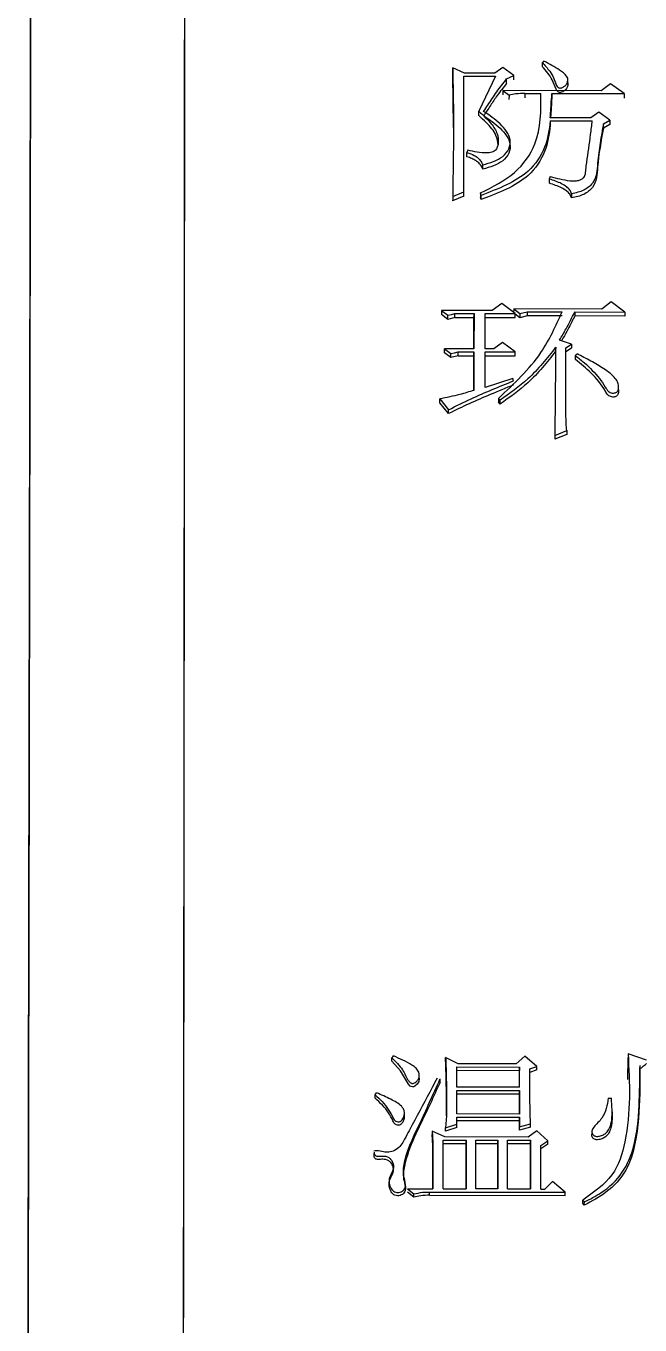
# Model space of a CAD drawing. Header units: millimetres. Extents: x 2104 to 4053, y 855 to 2233.
# Drawn here: x 2506.54 to 2514.91, y 2061.12 to 2078.85 of the extents above; entities that cross this region are included whole.
import ezdxf

# ---------------------------------------------------------------- set-up
doc = ezdxf.new("R2010")
doc.units = ezdxf.units.MM

msp = doc.modelspace()

# ---------------------------------------------------------------- linework, layer by layer
at = {"color": 7, "linetype": 'Continuous', "lineweight": 25}
for p, q in [((2513.581, 2078.349), (2513.603, 2078.365)), ((2512.521, 2078.202), (2512.359, 2078.273)), ((2512.509, 2076.584), (2512.51, 2078.163)), ((2512.51, 2078.163), (2512.943, 2078.162)), ((2512.932, 2078.201), (2512.521, 2078.202)), ((2512.943, 2078.162), (2512.715, 2077.682)), ((2513.04, 2078.28), (2512.932, 2078.201)), ((2513.192, 2078.17), (2513.04, 2078.28)), ((2513.094, 2078.123), (2513.192, 2078.17)), ((2513.094, 2078.063), (2513.094, 2078.123)), ((2513.04, 2077.965), (2513.127, 2077.902)), ((2514.381, 2077.963), (2513.04, 2077.965)), ((2513.928, 2078.047), (2513.929, 2078.107)), ((2514.511, 2078.057), (2514.381, 2077.963)), ((2514.695, 2077.923), (2514.511, 2078.057)), ((2513.127, 2077.902), (2513.126, 2077.843)), ((2513.343, 2077.925), (2513.559, 2077.925)), ((2513.343, 2077.925), (2513.343, 2077.866)), ((2513.711, 2077.924), (2513.71, 2077.865)), ((2513.711, 2077.924), (2514.695, 2077.923)), ((2512.715, 2077.623), (2512.715, 2077.682)), ((2514.241, 2077.592), (2513.689, 2077.593)), ((2514.349, 2077.671), (2514.241, 2077.592)), ((2514.5, 2077.56), (2514.349, 2077.671)), ((2513.689, 2077.553), (2514.262, 2077.552)), ((2513.689, 2077.553), (2513.689, 2077.494)), ((2514.413, 2077.453), (2514.414, 2077.512)), ((2514.5, 2077.501), (2514.413, 2077.453)), ((2514.414, 2077.512), (2514.5, 2077.56)), ((2513.142, 2077.2), (2513.142, 2077.259)), ((2512.564, 2077.15), (2512.553, 2077.119)), ((2512.553, 2077.06), (2512.553, 2077.119)), ((2512.769, 2076.893), (2512.769, 2076.951)), ((2512.509, 2076.526), (2512.357, 2076.462)), ((2512.358, 2076.52), (2512.509, 2076.584)), ((2512.747, 2076.478), (2512.747, 2076.535)), ((2512.747, 2076.478), (2512.736, 2076.51)), ((2512.205, 2074.964), (2512.292, 2074.898)), ((2512.897, 2074.962), (2512.205, 2074.964)), ((2512.389, 2074.922), (2512.649, 2074.922)), ((2512.389, 2074.867), (2512.389, 2074.922)), ((2512.649, 2074.922), (2512.648, 2074.44)), ((2512.8, 2074.922), (2513.211, 2074.921)), ((2512.8, 2074.439), (2512.8, 2074.922)), ((2513.027, 2075.06), (2512.897, 2074.962)), ((2513.211, 2074.921), (2513.027, 2075.06)), ((2513.19, 2074.986), (2513.189, 2074.937)), ((2513.19, 2074.986), (2513.276, 2074.921)), ((2514.39, 2074.984), (2513.19, 2074.986)), ((2513.276, 2074.921), (2513.373, 2074.945)), ((2513.276, 2074.921), (2513.276, 2074.865)), ((2513.373, 2074.945), (2513.849, 2074.944)), ((2514.022, 2074.944), (2514.704, 2074.943)), ((2514.52, 2075.081), (2514.39, 2074.984)), ((2514.704, 2074.943), (2514.52, 2075.081)), ((2512.291, 2074.843), (2512.205, 2074.908)), ((2512.291, 2074.843), (2512.292, 2074.898)), ((2512.389, 2074.867), (2512.291, 2074.843)), ((2512.389, 2074.867), (2512.648, 2074.867)), ((2512.648, 2074.44), (2512.648, 2074.867)), ((2512.8, 2074.866), (2513.211, 2074.866)), ((2513.276, 2074.865), (2513.211, 2074.914)), ((2513.373, 2074.89), (2513.276, 2074.865)), ((2513.849, 2074.889), (2513.373, 2074.89)), ((2514.704, 2074.887), (2514.022, 2074.889)), ((2512.248, 2074.44), (2512.335, 2074.375)), ((2512.648, 2074.44), (2512.248, 2074.44)), ((2512.248, 2074.386), (2512.248, 2074.44)), ((2512.334, 2074.32), (2512.248, 2074.386)), ((2512.432, 2074.399), (2512.648, 2074.399)), ((2512.432, 2074.344), (2512.432, 2074.399)), ((2512.648, 2074.399), (2512.648, 2073.873)), ((2512.799, 2073.914), (2512.8, 2074.399)), ((2512.919, 2074.439), (2512.8, 2074.439)), ((2512.8, 2074.399), (2513.211, 2074.398)), ((2513.038, 2074.529), (2512.919, 2074.439)), ((2513.211, 2074.398), (2513.038, 2074.529)), ((2513.979, 2074.503), (2513.817, 2074.56)), ((2513.903, 2074.454), (2513.979, 2074.503)), ((2513.903, 2073.598), (2513.903, 2074.454)), ((2513.979, 2074.448), (2513.903, 2074.399)), ((2512.334, 2074.32), (2512.335, 2074.375)), ((2512.432, 2074.344), (2512.334, 2074.32)), ((2512.432, 2074.344), (2512.648, 2074.344)), ((2512.648, 2073.873), (2512.648, 2074.344)), ((2512.799, 2074.344), (2513.211, 2074.343)), ((2514.033, 2074.293), (2514.033, 2074.347)), ((2513.178, 2074.036), (2512.799, 2073.914)), ((2513.189, 2074.004), (2513.178, 2074.036)), ((2514.592, 2074.007), (2514.592, 2074.013)), ((2512.182, 2073.704), (2512.183, 2073.758)), ((2512.301, 2073.556), (2512.182, 2073.704)), ((2512.183, 2073.758), (2512.302, 2073.609)), ((2512.983, 2073.765), (2512.983, 2073.711)), ((2513.004, 2073.686), (2512.983, 2073.711)), ((2513.004, 2073.686), (2513.005, 2073.74)), ((2512.301, 2073.556), (2512.302, 2073.609)), ((2513.751, 2073.259), (2513.913, 2073.325)), ((2513.913, 2073.325), (2513.913, 2073.272)), ((2513.913, 2073.272), (2513.751, 2073.206)), ((2514.999, 2064.732), (2514.751, 2064.819)), ((2511.527, 2064.718), (2511.527, 2064.765)), ((2512.435, 2064.685), (2512.262, 2064.772)), ((2512.414, 2064.642), (2513.268, 2064.64)), ((2512.414, 2064.364), (2512.414, 2064.642)), ((2513.225, 2064.684), (2512.435, 2064.685)), ((2513.344, 2064.787), (2513.225, 2064.684)), ((2513.268, 2064.363), (2513.268, 2064.64)), ((2513.268, 2064.64), (2513.268, 2064.594)), ((2513.506, 2064.649), (2513.344, 2064.787)), ((2513.409, 2064.614), (2513.506, 2064.649)), ((2514.746, 2064.472), (2514.75, 2064.772)), ((2514.912, 2064.617), (2514.913, 2064.663)), ((2511.9, 2064.538), (2511.9, 2064.549)), ((2511.9, 2064.503), (2511.9, 2064.516)), ((2512.186, 2064.431), (2512.187, 2064.478)), ((2512.414, 2064.595), (2513.268, 2064.594)), ((2513.268, 2064.363), (2513.268, 2064.594)), ((2513.506, 2064.602), (2513.409, 2064.567)), ((2512.413, 2063.999), (2512.414, 2064.321)), ((2513.268, 2064.363), (2512.414, 2064.364)), ((2512.414, 2064.321), (2513.268, 2064.32)), ((2513.268, 2064.32), (2513.268, 2063.998)), ((2511.299, 2064.216), (2511.299, 2064.262)), ((2512.413, 2064.275), (2513.268, 2064.273)), ((2513.268, 2063.998), (2513.268, 2064.273)), ((2514.48, 2064.213), (2514.523, 2064.213)), ((2511.7, 2063.971), (2511.7, 2064.018)), ((2512.273, 2063.974), (2512.262, 2063.808)), ((2513.268, 2063.998), (2512.413, 2063.999)), ((2512.413, 2063.956), (2513.268, 2063.954)), ((2512.413, 2063.86), (2512.413, 2063.956)), ((2513.268, 2063.954), (2513.268, 2063.824)), ((2514.529, 2063.917), (2514.529, 2063.963)), ((2512.078, 2063.765), (2512.077, 2063.719)), ((2512.251, 2063.686), (2512.078, 2063.765)), ((2512.413, 2063.815), (2512.261, 2063.763)), ((2512.261, 2063.763), (2512.262, 2063.808)), ((2512.262, 2063.808), (2512.413, 2063.86)), ((2512.413, 2063.91), (2513.268, 2063.909)), ((2513.267, 2063.778), (2513.268, 2063.909)), ((2513.267, 2063.778), (2513.268, 2063.824)), ((2513.419, 2063.821), (2513.267, 2063.778)), ((2513.268, 2063.824), (2513.419, 2063.867)), ((2513.506, 2063.771), (2513.386, 2063.684)), ((2513.657, 2063.631), (2513.506, 2063.771)), ((2514.305, 2063.846), (2514.305, 2063.845)), ((2512.228, 2062.978), (2512.229, 2063.643)), ((2512.229, 2063.643), (2512.543, 2063.642)), ((2512.229, 2063.597), (2512.542, 2063.597)), ((2513.386, 2063.684), (2512.251, 2063.686)), ((2512.543, 2063.642), (2512.542, 2062.977)), ((2512.542, 2063.597), (2512.543, 2063.642)), ((2512.542, 2062.977), (2512.542, 2063.597)), ((2512.672, 2063.642), (2512.975, 2063.641)), ((2512.672, 2062.977), (2512.672, 2063.642)), ((2512.672, 2063.596), (2512.975, 2063.596)), ((2512.975, 2063.641), (2512.975, 2062.976)), ((2512.975, 2063.596), (2512.975, 2063.641)), ((2512.975, 2062.976), (2512.975, 2063.596)), ((2513.105, 2063.641), (2513.419, 2063.64)), ((2513.105, 2062.976), (2513.105, 2063.641)), ((2513.105, 2063.596), (2513.419, 2063.595)), ((2513.419, 2063.64), (2513.418, 2062.976)), ((2513.418, 2062.976), (2513.419, 2063.595)), ((2513.419, 2063.595), (2513.419, 2063.64)), ((2513.559, 2063.57), (2513.657, 2063.631)), ((2513.657, 2063.586), (2513.559, 2063.525)), ((2511.287, 2063.416), (2511.288, 2063.461)), ((2512.088, 2063.556), (2512.088, 2062.978)), ((2512.088, 2063.51), (2512.088, 2063.556)), ((2512.088, 2062.978), (2512.088, 2063.51)), ((2513.559, 2062.975), (2513.559, 2063.57)), ((2513.721, 2063.08), (2513.613, 2062.975)), ((2513.894, 2062.931), (2513.721, 2063.08)), ((2511.828, 2062.864), (2511.741, 2062.934)), ((2511.742, 2062.979), (2511.828, 2062.908)), ((2511.742, 2062.979), (2512.088, 2062.978)), ((2511.828, 2062.864), (2511.828, 2062.908)), ((2512.044, 2062.934), (2513.894, 2062.931)), ((2512.044, 2062.89), (2512.044, 2062.934)), ((2512.044, 2062.89), (2513.894, 2062.886)), ((2512.228, 2062.978), (2512.542, 2062.977)), ((2512.975, 2062.976), (2512.672, 2062.977)), ((2513.105, 2062.976), (2513.418, 2062.976)), ((2513.559, 2062.975), (2513.613, 2062.975)), ((2514.132, 2062.825), (2514.154, 2062.799)), ((2514.132, 2062.781), (2514.132, 2062.825)), ((2514.153, 2062.755), (2514.132, 2062.781)), ((2514.153, 2062.755), (2514.154, 2062.799))]:
    msp.add_line(p, q, dxfattribs=at)
at = {"color": 7, "linetype": 'Continuous', "lineweight": 25, "flags": 128}
for points in [[(2513.581, 2078.29), (2513.581, 2078.311), (2513.581, 2078.33), (2513.581, 2078.349)], [(2512.358, 2078.213), (2512.359, 2078.247), (2512.359, 2078.273)], [(2513.191, 2078.11), (2513.191, 2078.143), (2513.192, 2078.17)], [(2513.04, 2077.965), (2513.04, 2077.932), (2513.04, 2077.906)], [(2514.695, 2077.923), (2514.695, 2077.889), (2514.695, 2077.863)], [(2514.5, 2077.56), (2514.5, 2077.527), (2514.5, 2077.501)], [(2513.677, 2076.7), (2513.677, 2076.724), (2513.677, 2076.741), (2513.678, 2076.758)], [(2512.358, 2076.52), (2512.358, 2076.488), (2512.357, 2076.462)], [(2512.509, 2076.526), (2512.509, 2076.558), (2512.509, 2076.584)], [(2512.736, 2076.567), (2512.736, 2076.544), (2512.736, 2076.527), (2512.736, 2076.51)], [(2513.98, 2076.557), (2513.98, 2076.54), (2513.98, 2076.523), (2513.98, 2076.499)], [(2512.205, 2074.964), (2512.205, 2074.933), (2512.205, 2074.908)], [(2512.292, 2074.898), (2512.34, 2074.91), (2512.389, 2074.922)], [(2512.648, 2074.867), (2512.649, 2074.898), (2512.649, 2074.922)], [(2513.211, 2074.866), (2513.211, 2074.897), (2513.211, 2074.921)], [(2513.373, 2074.945), (2513.373, 2074.914), (2513.373, 2074.89)], [(2514.022, 2074.944), (2514.022, 2074.913), (2514.022, 2074.889)], [(2514.704, 2074.943), (2514.704, 2074.912), (2514.704, 2074.887)], [(2512.335, 2074.375), (2512.383, 2074.387), (2512.432, 2074.399)], [(2512.648, 2074.344), (2512.648, 2074.375), (2512.648, 2074.399)], [(2513.211, 2074.343), (2513.211, 2074.374), (2513.211, 2074.398)], [(2513.979, 2074.503), (2513.979, 2074.472), (2513.979, 2074.448)], [(2514.033, 2074.347), (2514.044, 2074.359), (2514.054, 2074.372)], [(2513.005, 2073.74), (2512.994, 2073.753), (2512.983, 2073.765)], [(2513.751, 2073.259), (2513.751, 2073.229), (2513.751, 2073.206)], [(2511.527, 2064.765), (2511.532, 2064.771), (2511.541, 2064.781), (2511.549, 2064.791)], [(2511.898, 2064.502), (2511.902, 2064.481), (2511.895, 2064.441), (2511.873, 2064.404), (2511.84, 2064.377), (2511.826, 2064.371), (2511.811, 2064.369), (2511.794, 2064.372), (2511.779, 2064.381), (2511.755, 2064.408), (2511.646, 2064.59), (2511.527, 2064.718), (2511.527, 2064.718)], [(2512.262, 2064.725), (2512.262, 2064.751), (2512.262, 2064.772)], [(2513.506, 2064.602), (2513.506, 2064.628), (2513.506, 2064.649)], [(2511.299, 2064.262), (2511.31, 2064.275), (2511.321, 2064.288)], [(2513.268, 2064.273), (2513.268, 2064.299), (2513.268, 2064.32)], [(2513.268, 2063.909), (2513.268, 2063.934), (2513.268, 2063.954)], [(2512.413, 2063.815), (2512.413, 2063.84), (2512.413, 2063.86)], [(2513.419, 2063.821), (2513.419, 2063.847), (2513.419, 2063.867)], [(2513.657, 2063.586), (2513.657, 2063.611), (2513.657, 2063.631)], [(2513.894, 2062.886), (2513.894, 2062.911), (2513.894, 2062.931)]]:
    msp.add_lwpolyline(points, dxfattribs=at)
at = {"color": 7, "linetype": 'Continuous', "lineweight": 25}
for points in [[(2506.66, 2110.021), (2506.66, 2109.941), (2506.659, 2109.78), (2506.656, 2108.133), (2506.651, 2105.482), (2506.644, 2101.764), (2506.635, 2097.062), (2506.625, 2091.437), (2506.613, 2084.974), (2506.599, 2077.768), (2506.584, 2069.925), (2506.569, 2061.557), (2506.552, 2052.801), (2506.541, 2046.759), (2506.535, 2043.738)], [(2506.543, 2048.044), (2506.548, 2050.63), (2506.558, 2055.802), (2506.572, 2063.26), (2506.585, 2070.384), (2506.598, 2077.072), (2506.609, 2083.25), (2506.62, 2088.84), (2506.629, 2093.777), (2506.637, 2098), (2506.644, 2101.464), (2506.649, 2104.105), (2506.652, 2105.972), (2506.653, 2106.489), (2506.654, 2106.747)]]:
    msp.add_open_spline(points, degree=3, dxfattribs=at)
for points, knots in [([(2508.679, 2053.333), (2508.68, 2053.823), (2508.683, 2056.278), (2508.689, 2060.626), (2508.695, 2066.233), (2508.7, 2071.629), (2508.704, 2077.383), (2508.707, 2083.335), (2508.708, 2089.261), (2508.706, 2094.53), (2508.703, 2099.057), (2508.697, 2102.811), (2508.69, 2105.401), (2508.683, 2107.094), (2508.676, 2108.174), (2508.668, 2108.9), (2508.662, 2109.052), (2508.659, 2109.127)], [0, 0, 0, 0, 0.015692, 0.078515, 0.141334, 0.20415, 0.266967, 0.352016, 0.437317, 0.522367, 0.607418, 0.69272, 0.77777, 0.83263, 0.887489, 0.943742, 1, 1, 1, 1]), ([(2508.678, 2053.141), (2508.679, 2053.68), (2508.682, 2056.373), (2508.689, 2061.719), (2508.696, 2068.936), (2508.702, 2076.253), (2508.705, 2082.427), (2508.706, 2087.531), (2508.705, 2091.71), (2508.703, 2095.917), (2508.699, 2099.922), (2508.692, 2103.461), (2508.683, 2106.135), (2508.672, 2107.929), (2508.662, 2108.261), (2508.657, 2108.428)], [0, 0, 0, 0, 0.017379, 0.086966, 0.17585, 0.265018, 0.353899, 0.419464, 0.485029, 0.550594, 0.638845, 0.727377, 0.81563, 0.907817, 1, 1, 1, 1]), ([(2513.581, 2078.349), (2513.616, 2078.31), (2513.674, 2078.243), (2513.739, 2078.14), (2513.758, 2078.068), (2513.78, 2078.024), (2513.792, 2078.01), (2513.805, 2078.002), (2513.818, 2077.999), (2513.836, 2078), (2513.863, 2078.009), (2513.894, 2078.03), (2513.918, 2078.062), (2513.93, 2078.097), (2513.929, 2078.133), (2513.898, 2078.187), (2513.818, 2078.243), (2513.713, 2078.308), (2513.64, 2078.346), (2513.603, 2078.365)], [0, 0, 0, 0, 0.15641, 0.260865, 0.365458, 0.392664, 0.410239, 0.421339, 0.432549, 0.445637, 0.467958, 0.506677, 0.54584, 0.586946, 0.621915, 0.6571, 0.775358, 0.887356, 1, 1, 1, 1]), ([(2513.917, 2078.094), (2513.922, 2078.084), (2513.93, 2078.065), (2513.927, 2078.028), (2513.912, 2077.99), (2513.879, 2077.959), (2513.849, 2077.945), (2513.829, 2077.94), (2513.814, 2077.94), (2513.8, 2077.944), (2513.784, 2077.958), (2513.753, 2078.015), (2513.728, 2078.104), (2513.656, 2078.205), (2513.606, 2078.261), (2513.581, 2078.29)], [0, 0, 0, 0, 0.0507452, 0.1012456, 0.1763983, 0.2501667, 0.2935427, 0.3164987, 0.3343673, 0.3524154, 0.3738434, 0.4268643, 0.655773, 0.8267787, 1, 1, 1, 1]), ([(2512.359, 2078.273), (2512.363, 2078.038), (2512.371, 2077.631), (2512.367, 2077.045), (2512.361, 2076.695), (2512.358, 2076.52)], [0, 0, 0, 0, 0.405352, 0.702648, 1, 1, 1, 1]), ([(2512.368, 2077.463), (2512.368, 2077.483), (2512.367, 2077.734), (2512.363, 2077.984), (2512.358, 2078.213)], [0, 0, 0, 0, 0.078699, 1, 1, 1, 1]), ([(2512.78, 2077.681), (2512.8, 2077.71), (2512.859, 2077.799), (2512.957, 2077.95), (2513.048, 2078.065), (2513.094, 2078.123)], [0, 0, 0, 0, 0.192941, 0.596107, 1, 1, 1, 1]), ([(2513.094, 2078.063), (2513.05, 2078.008), (2512.971, 2077.909), (2512.872, 2077.76), (2512.811, 2077.668), (2512.78, 2077.622)], [0, 0, 0, 0, 0.386717, 0.693342, 1, 1, 1, 1]), ([(2512.736, 2076.567), (2512.903, 2076.651), (2513.228, 2076.814), (2513.569, 2077.305), (2513.563, 2077.691), (2513.559, 2077.925)], [0, 0, 0, 0, 0.291092, 0.569283, 1, 1, 1, 1]), ([(2513.343, 2077.925), (2513.302, 2077.924), (2513.229, 2077.923), (2513.158, 2077.908), (2513.127, 2077.902)], [0, 0, 0, 0, 0.561072, 1, 1, 1, 1]), ([(2513.689, 2077.593), (2513.691, 2077.622), (2513.695, 2077.682), (2513.702, 2077.793), (2513.707, 2077.873), (2513.711, 2077.924)], [0, 0, 0, 0, 0.268788, 0.537575, 1, 1, 1, 1]), ([(2513.71, 2077.865), (2513.707, 2077.806), (2513.701, 2077.722), (2513.695, 2077.631), (2513.693, 2077.599), (2513.692, 2077.593)], [0, 0, 0, 0, 0.647808, 0.931667, 1, 1, 1, 1]), ([(2512.715, 2077.682), (2512.775, 2077.627), (2512.875, 2077.535), (2512.971, 2077.387), (2512.984, 2077.278), (2512.973, 2077.204), (2512.955, 2077.162), (2512.924, 2077.135), (2512.881, 2077.118), (2512.758, 2077.106), (2512.65, 2077.131), (2512.564, 2077.15)], [0, 0, 0, 0, 0.237032, 0.40138, 0.534635, 0.589033, 0.643886, 0.675792, 0.707579, 0.7663, 1, 1, 1, 1]), ([(2512.978, 2077.222), (2512.972, 2077.267), (2512.956, 2077.38), (2512.839, 2077.51), (2512.749, 2077.591), (2512.715, 2077.623)], [0, 0, 0, 0, 0.288866, 0.72935, 1, 1, 1, 1]), ([(2512.769, 2076.951), (2512.868, 2076.979), (2513.018, 2077.022), (2513.136, 2077.167), (2513.156, 2077.336), (2513.012, 2077.522), (2512.858, 2077.628), (2512.78, 2077.681)], [0, 0, 0, 0, 0.25015, 0.377758, 0.502112, 0.745934, 1, 1, 1, 1]), ([(2512.78, 2077.622), (2512.858, 2077.569), (2513.011, 2077.463), (2513.156, 2077.278), (2513.136, 2077.108), (2513.018, 2076.964), (2512.868, 2076.921), (2512.769, 2076.893)], [0, 0, 0, 0, 0.254102, 0.497855, 0.622143, 0.74973, 1, 1, 1, 1]), ([(2513.689, 2077.553), (2513.673, 2077.431), (2513.641, 2077.185), (2513.361, 2076.769), (2512.983, 2076.625), (2512.747, 2076.535)], [0, 0, 0, 0, 0.271558, 0.546439, 1, 1, 1, 1]), ([(2513.689, 2077.494), (2513.673, 2077.372), (2513.641, 2077.127), (2513.361, 2076.711), (2512.982, 2076.567), (2512.747, 2076.478)], [0, 0, 0, 0, 0.271428, 0.546253, 1, 1, 1, 1]), ([(2513.688, 2076.79), (2513.71, 2076.785), (2513.82, 2076.76), (2513.948, 2076.725), (2514.073, 2076.737), (2514.115, 2076.753), (2514.147, 2076.778), (2514.172, 2076.823), (2514.173, 2076.894), (2514.198, 2077.08), (2514.233, 2077.301), (2514.255, 2077.49), (2514.262, 2077.552)], [0, 0, 0, 0, 0.04768, 0.236985, 0.271467, 0.306071, 0.333276, 0.36051, 0.429461, 0.511559, 0.840013, 1, 1, 1, 1]), ([(2514.414, 2077.512), (2514.382, 2077.337), (2514.333, 2077.071), (2514.323, 2076.732), (2514.148, 2076.593), (2514.037, 2076.569), (2513.98, 2076.557)], [0, 0, 0, 0, 0.492341, 0.747362, 0.87046, 1, 1, 1, 1]), ([(2514.413, 2077.453), (2514.382, 2077.278), (2514.333, 2077.013), (2514.322, 2076.674), (2514.148, 2076.536), (2514.037, 2076.512), (2513.98, 2076.499)], [0, 0, 0, 0, 0.4922239, 0.7471943, 0.8703438, 1, 1, 1, 1]), ([(2512.553, 2077.119), (2512.587, 2077.107), (2512.642, 2077.089), (2512.705, 2077.046), (2512.746, 2077.002), (2512.762, 2076.968), (2512.769, 2076.951)], [0, 0, 0, 0, 0.34974, 0.571287, 0.787704, 1, 1, 1, 1]), ([(2512.769, 2076.893), (2512.756, 2076.919), (2512.735, 2076.962), (2512.677, 2077.008), (2512.619, 2077.04), (2512.575, 2077.053), (2512.553, 2077.06)], [0, 0, 0, 0, 0.328646, 0.547888, 0.772054, 1, 1, 1, 1]), ([(2513.98, 2076.499), (2513.973, 2076.517), (2513.959, 2076.551), (2513.909, 2076.598), (2513.843, 2076.638), (2513.762, 2076.673), (2513.706, 2076.691), (2513.677, 2076.7)], [0, 0, 0, 0, 0.162317, 0.328828, 0.549463, 0.773777, 1, 1, 1, 1]), ([(2513.678, 2076.758), (2513.679, 2076.763), (2513.683, 2076.774), (2513.687, 2076.784), (2513.688, 2076.79)], [0, 0, 0, 0, 0.499988, 1, 1, 1, 1]), ([(2513.98, 2076.557), (2513.973, 2076.574), (2513.959, 2076.609), (2513.909, 2076.655), (2513.843, 2076.696), (2513.763, 2076.73), (2513.706, 2076.748), (2513.678, 2076.758)], [0, 0, 0, 0, 0.162413, 0.328967, 0.549593, 0.773853, 1, 1, 1, 1]), ([(2512.747, 2076.535), (2512.745, 2076.54), (2512.742, 2076.551), (2512.738, 2076.562), (2512.736, 2076.567)], [0, 0, 0, 0, 0.499936, 1, 1, 1, 1]), ([(2512.983, 2073.765), (2513.195, 2073.964), (2513.569, 2074.316), (2513.764, 2074.754), (2513.849, 2074.944)], [0, 0, 0, 0, 0.564597, 1, 1, 1, 1]), ([(2513.817, 2074.56), (2513.846, 2074.612), (2513.898, 2074.7), (2513.966, 2074.828), (2514.004, 2074.905), (2514.022, 2074.944)], [0, 0, 0, 0, 0.405671, 0.702716, 1, 1, 1, 1]), ([(2514.022, 2074.889), (2513.997, 2074.836), (2513.952, 2074.746), (2513.89, 2074.634), (2513.856, 2074.574), (2513.843, 2074.551)], [0, 0, 0, 0, 0.457206, 0.79705, 1, 1, 1, 1]), ([(2513.762, 2074.408), (2513.644, 2074.258), (2513.431, 2073.988), (2513.136, 2073.779), (2513.004, 2073.686)], [0, 0, 0, 0, 0.5553881, 1, 1, 1, 1]), ([(2513.762, 2074.462), (2513.644, 2074.312), (2513.432, 2074.042), (2513.136, 2073.833), (2513.005, 2073.74)], [0, 0, 0, 0, 0.555449, 1, 1, 1, 1]), ([(2513.763, 2074.462), (2513.761, 2074.341), (2513.759, 2074.1), (2513.755, 2073.699), (2513.752, 2073.418), (2513.751, 2073.259)], [0, 0, 0, 0, 0.302887, 0.605774, 1, 1, 1, 1]), ([(2514.033, 2074.347), (2514.074, 2074.315), (2514.194, 2074.221), (2514.333, 2074.077), (2514.429, 2073.941), (2514.467, 2073.869), (2514.505, 2073.844), (2514.534, 2073.836), (2514.562, 2073.837), (2514.586, 2073.844), (2514.604, 2073.857), (2514.617, 2073.881), (2514.624, 2073.922), (2514.615, 2073.978), (2514.553, 2074.072), (2514.423, 2074.171), (2514.242, 2074.276), (2514.117, 2074.34), (2514.054, 2074.371)], [0, 0, 0, 0, 0.09565, 0.280799, 0.373249, 0.419668, 0.436467, 0.453304, 0.47047, 0.483393, 0.49639, 0.510846, 0.535906, 0.579813, 0.622973, 0.75077, 0.875029, 1, 1, 1, 1]), ([(2514.616, 2073.89), (2514.618, 2073.88), (2514.623, 2073.861), (2514.618, 2073.833), (2514.609, 2073.81), (2514.593, 2073.795), (2514.575, 2073.786), (2514.553, 2073.782), (2514.527, 2073.784), (2514.5, 2073.792), (2514.466, 2073.818), (2514.402, 2073.937), (2514.264, 2074.107), (2514.106, 2074.234), (2514.033, 2074.293)], [0, 0, 0, 0, 0.034598, 0.071466, 0.101579, 0.122561, 0.143554, 0.16531, 0.191309, 0.221344, 0.251961, 0.328721, 0.691135, 1, 1, 1, 1]), ([(2512.648, 2073.873), (2512.584, 2073.854), (2512.476, 2073.821), (2512.319, 2073.785), (2512.228, 2073.767), (2512.183, 2073.758)], [0, 0, 0, 0, 0.420752, 0.710172, 1, 1, 1, 1]), ([(2513.189, 2073.949), (2513.083, 2073.905), (2512.88, 2073.82), (2512.581, 2073.694), (2512.395, 2073.602), (2512.301, 2073.556)], [0, 0, 0, 0, 0.35418, 0.676871, 1, 1, 1, 1]), ([(2512.302, 2073.609), (2512.404, 2073.66), (2512.599, 2073.757), (2512.897, 2073.885), (2513.092, 2073.964), (2513.189, 2074.004)], [0, 0, 0, 0, 0.354088, 0.676937, 1, 1, 1, 1]), ([(2513.913, 2073.325), (2513.91, 2073.357), (2513.905, 2073.419), (2513.903, 2073.51), (2513.903, 2073.569), (2513.903, 2073.598)], [0, 0, 0, 0, 0.352316, 0.676098, 1, 1, 1, 1]), ([(2514.751, 2064.819), (2514.77, 2064.421), (2514.798, 2063.865), (2514.574, 2063.135), (2514.281, 2062.93), (2514.132, 2062.825)], [0, 0, 0, 0, 0.554435, 0.773568, 1, 1, 1, 1]), ([(2511.527, 2064.765), (2511.582, 2064.713), (2511.679, 2064.621), (2511.726, 2064.489), (2511.773, 2064.431), (2511.794, 2064.418), (2511.812, 2064.414), (2511.831, 2064.418), (2511.852, 2064.43), (2511.877, 2064.452), (2511.898, 2064.486), (2511.904, 2064.528), (2511.896, 2064.577), (2511.86, 2064.627), (2511.747, 2064.708), (2511.636, 2064.754), (2511.549, 2064.791)], [0, 0, 0, 0, 0.207426, 0.367178, 0.400688, 0.416557, 0.431267, 0.448072, 0.466648, 0.497246, 0.538519, 0.578668, 0.620139, 0.682423, 0.747231, 1, 1, 1, 1]), ([(2512.262, 2064.772), (2512.266, 2064.669), (2512.272, 2064.485), (2512.274, 2064.219), (2512.273, 2064.055), (2512.273, 2063.974)], [0, 0, 0, 0, 0.386875, 0.693415, 1, 1, 1, 1]), ([(2512.272, 2063.973), (2512.273, 2064.009), (2512.273, 2064.072), (2512.273, 2064.147), (2512.273, 2064.212), (2512.273, 2064.263), (2512.272, 2064.315), (2512.271, 2064.392), (2512.27, 2064.469), (2512.267, 2064.559), (2512.266, 2064.61), (2512.264, 2064.655), (2512.263, 2064.689), (2512.263, 2064.71), (2512.262, 2064.725)], [0, 0, 0, 0, 0.1459511, 0.2485273, 0.2998155, 0.4023919, 0.45368, 0.5049681, 0.7101241, 0.7614122, 0.8639885, 0.9152766, 0.9409207, 1, 1, 1, 1]), ([(2514.154, 2062.799), (2514.231, 2062.838), (2514.433, 2062.939), (2514.697, 2063.192), (2514.864, 2063.614), (2514.907, 2064.112), (2514.911, 2064.479), (2514.913, 2064.663)], [0, 0, 0, 0, 0.112641, 0.292889, 0.474955, 0.735645, 1, 1, 1, 1]), ([(2514.912, 2064.617), (2514.925, 2064.626), (2514.945, 2064.643), (2514.974, 2064.666), (2514.991, 2064.679), (2514.999, 2064.686)], [0, 0, 0, 0, 0.4285178, 0.7142589, 1, 1, 1, 1]), ([(2512.145, 2064.49), (2512.123, 2064.447), (2512.011, 2064.235), (2511.858, 2063.948), (2511.716, 2063.678), (2511.643, 2063.554), (2511.572, 2063.499), (2511.491, 2063.474), (2511.407, 2063.48), (2511.341, 2063.502), (2511.296, 2063.496), (2511.282, 2063.494)], [0, 0, 0, 0, 0.102395, 0.511938, 0.690628, 0.751585, 0.813367, 0.867382, 0.913423, 0.973554, 1, 1, 1, 1]), ([(2511.287, 2063.478), (2511.287, 2063.472), (2511.287, 2063.459), (2511.294, 2063.443), (2511.305, 2063.431), (2511.321, 2063.424), (2511.368, 2063.419), (2511.428, 2063.433), (2511.489, 2063.407), (2511.524, 2063.374), (2511.546, 2063.329), (2511.555, 2063.275), (2511.535, 2063.201), (2511.486, 2063.128), (2511.494, 2063.037), (2511.518, 2062.979), (2511.551, 2062.944), (2511.579, 2062.93), (2511.611, 2062.926), (2511.642, 2062.931), (2511.673, 2062.945), (2511.698, 2062.968), (2511.714, 2062.999), (2511.718, 2063.064), (2511.678, 2063.157), (2511.703, 2063.444), (2511.917, 2063.875), (2512.091, 2064.265), (2512.185, 2064.474)], [0, 0, 0, 0, 0.0077713, 0.0158316, 0.020898, 0.0259592, 0.0344206, 0.0725739, 0.0891678, 0.1057133, 0.1266355, 0.1478921, 0.1714651, 0.2180015, 0.2486216, 0.2792272, 0.2913691, 0.3036375, 0.3143026, 0.3254008, 0.3378209, 0.3512343, 0.3645439, 0.3773655, 0.4297963, 0.4823092, 0.7227669, 1, 1, 1, 1]), ([(2513.419, 2063.867), (2513.415, 2063.995), (2513.41, 2064.184), (2513.409, 2064.433), (2513.409, 2064.554), (2513.409, 2064.614)], [0, 0, 0, 0, 0.513443, 0.756719, 1, 1, 1, 1]), ([(2514.912, 2064.617), (2514.912, 2064.504), (2514.911, 2064.164), (2514.883, 2063.696), (2514.746, 2063.221), (2514.481, 2062.93), (2514.255, 2062.809), (2514.153, 2062.755)], [0, 0, 0, 0, 0.162061, 0.486697, 0.667178, 0.849696, 1, 1, 1, 1]), ([(2512.186, 2064.431), (2512.175, 2064.407), (2512.117, 2064.283), (2511.951, 2063.904), (2511.728, 2063.507), (2511.675, 2063.132), (2511.711, 2063.031), (2511.717, 2062.973), (2511.707, 2062.939), (2511.687, 2062.912), (2511.658, 2062.892), (2511.623, 2062.882), (2511.587, 2062.883), (2511.557, 2062.895), (2511.529, 2062.92), (2511.503, 2062.966), (2511.488, 2063.03), (2511.5, 2063.122), (2511.558, 2063.196), (2511.548, 2063.28), (2511.525, 2063.328), (2511.489, 2063.361), (2511.448, 2063.379), (2511.398, 2063.383), (2511.356, 2063.376), (2511.322, 2063.379), (2511.305, 2063.386), (2511.294, 2063.397), (2511.287, 2063.413), (2511.287, 2063.426), (2511.286, 2063.433)], [0, 0, 0, 0, 0.032868, 0.164313, 0.500812, 0.571772, 0.614165, 0.629315, 0.642292, 0.655278, 0.668229, 0.681703, 0.694768, 0.7063, 0.716864, 0.736527, 0.768308, 0.795171, 0.848177, 0.871235, 0.8943, 0.910729, 0.927235, 0.942219, 0.964687, 0.973751, 0.979064, 0.984404, 0.990949, 1, 1, 1, 1]), ([(2511.299, 2064.262), (2511.333, 2064.232), (2511.434, 2064.138), (2511.513, 2064.017), (2511.557, 2063.922), (2511.574, 2063.905), (2511.596, 2063.895), (2511.618, 2063.891), (2511.638, 2063.894), (2511.655, 2063.904), (2511.679, 2063.931), (2511.695, 2063.972), (2511.703, 2064.024), (2511.689, 2064.069), (2511.634, 2064.137), (2511.503, 2064.208), (2511.385, 2064.26), (2511.321, 2064.288)], [0, 0, 0, 0, 0.118686, 0.359193, 0.382947, 0.402075, 0.421219, 0.441111, 0.455766, 0.470497, 0.490906, 0.548401, 0.59066, 0.633123, 0.67426, 0.821862, 1, 1, 1, 1]), ([(2511.698, 2063.972), (2511.698, 2063.96), (2511.697, 2063.931), (2511.682, 2063.897), (2511.666, 2063.869), (2511.65, 2063.855), (2511.634, 2063.848), (2511.615, 2063.846), (2511.593, 2063.85), (2511.572, 2063.86), (2511.554, 2063.88), (2511.532, 2063.934), (2511.488, 2064.02), (2511.4, 2064.121), (2511.333, 2064.184), (2511.299, 2064.216)], [0, 0, 0, 0, 0.056202, 0.134387, 0.173037, 0.202559, 0.226059, 0.24948, 0.2826, 0.316015, 0.34965, 0.397629, 0.589039, 0.792863, 1, 1, 1, 1]), ([(2514.479, 2064.213), (2514.473, 2064.167), (2514.459, 2064.074), (2514.4, 2063.933), (2514.309, 2063.855), (2514.264, 2063.794), (2514.254, 2063.765), (2514.257, 2063.737), (2514.269, 2063.716), (2514.286, 2063.702), (2514.308, 2063.694), (2514.343, 2063.692), (2514.39, 2063.702), (2514.438, 2063.728), (2514.482, 2063.773), (2514.532, 2063.884), (2514.535, 2064.038), (2514.526, 2064.162), (2514.523, 2064.213)], [0, 0, 0, 0, 0.1155207, 0.231637, 0.3603166, 0.3887728, 0.4111395, 0.4336114, 0.4546725, 0.4686543, 0.4826316, 0.5059355, 0.5454597, 0.5859072, 0.6273218, 0.6908769, 0.8746241, 1, 1, 1, 1]), ([(2514.53, 2064.045), (2514.53, 2064.039), (2514.535, 2063.966), (2514.531, 2063.868), (2514.499, 2063.756), (2514.46, 2063.7), (2514.407, 2063.662), (2514.358, 2063.649), (2514.319, 2063.647), (2514.294, 2063.652), (2514.277, 2063.663), (2514.264, 2063.678), (2514.256, 2063.699), (2514.254, 2063.719), (2514.259, 2063.731), (2514.261, 2063.735)], [0, 0, 0, 0, 0.0303454, 0.3603438, 0.4763949, 0.5935973, 0.678864, 0.7643231, 0.8132043, 0.8469953, 0.8746456, 0.9022271, 0.940594, 0.9794498, 1, 1, 1, 1]), ([(2512.078, 2063.765), (2512.08, 2063.734), (2512.084, 2063.684), (2512.087, 2063.614), (2512.088, 2063.575), (2512.088, 2063.556)], [0, 0, 0, 0, 0.438995, 0.719464, 1, 1, 1, 1]), ([(2512.088, 2063.51), (2512.088, 2063.541), (2512.087, 2063.591), (2512.082, 2063.66), (2512.079, 2063.7), (2512.077, 2063.719)], [0, 0, 0, 0, 0.435197, 0.717566, 1, 1, 1, 1]), ([(2511.828, 2062.908), (2511.868, 2062.917), (2511.939, 2062.933), (2512.012, 2062.934), (2512.044, 2062.934)], [0, 0, 0, 0, 0.558835, 1, 1, 1, 1]), ([(2512.044, 2062.89), (2512.003, 2062.889), (2511.93, 2062.887), (2511.859, 2062.871), (2511.828, 2062.864)], [0, 0, 0, 0, 0.5610855, 1, 1, 1, 1])]:
    msp.add_open_spline(points, degree=3, knots=knots, dxfattribs=at)

doc.saveas('drawing.dxf')
